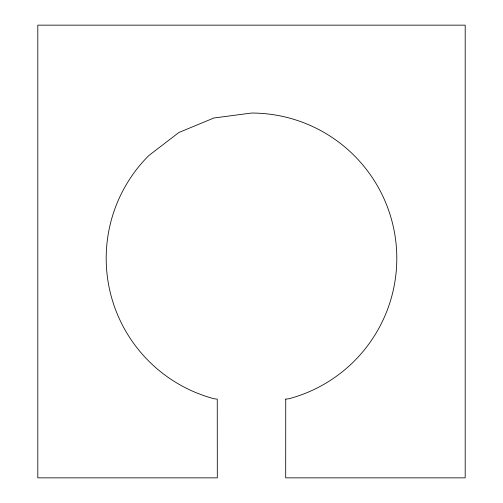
<?xml version="1.0" encoding="UTF-8"?>
<svg xmlns="http://www.w3.org/2000/svg" width="503" height="503" viewBox="0 0 503 503"><rect width="100%" height="100%" fill="white"/><g stroke="black" fill="none" stroke-linecap="round" stroke-linejoin="round"><path stroke-width="0.75" d="M285.742 399.156L285.691 477.85L465.193 477.85L465.193 25.15L37.807 25.15L37.807 477.85L217.309 477.85L217.258 399.156L213.888 398.709A145.31 145.31 0 0 1 148.75 155.603L178.848 132.509L213.888 117.998L251.5 113.043A145.31 145.31 0 0 1 289.112 398.709L285.742 399.156"/></g></svg>
